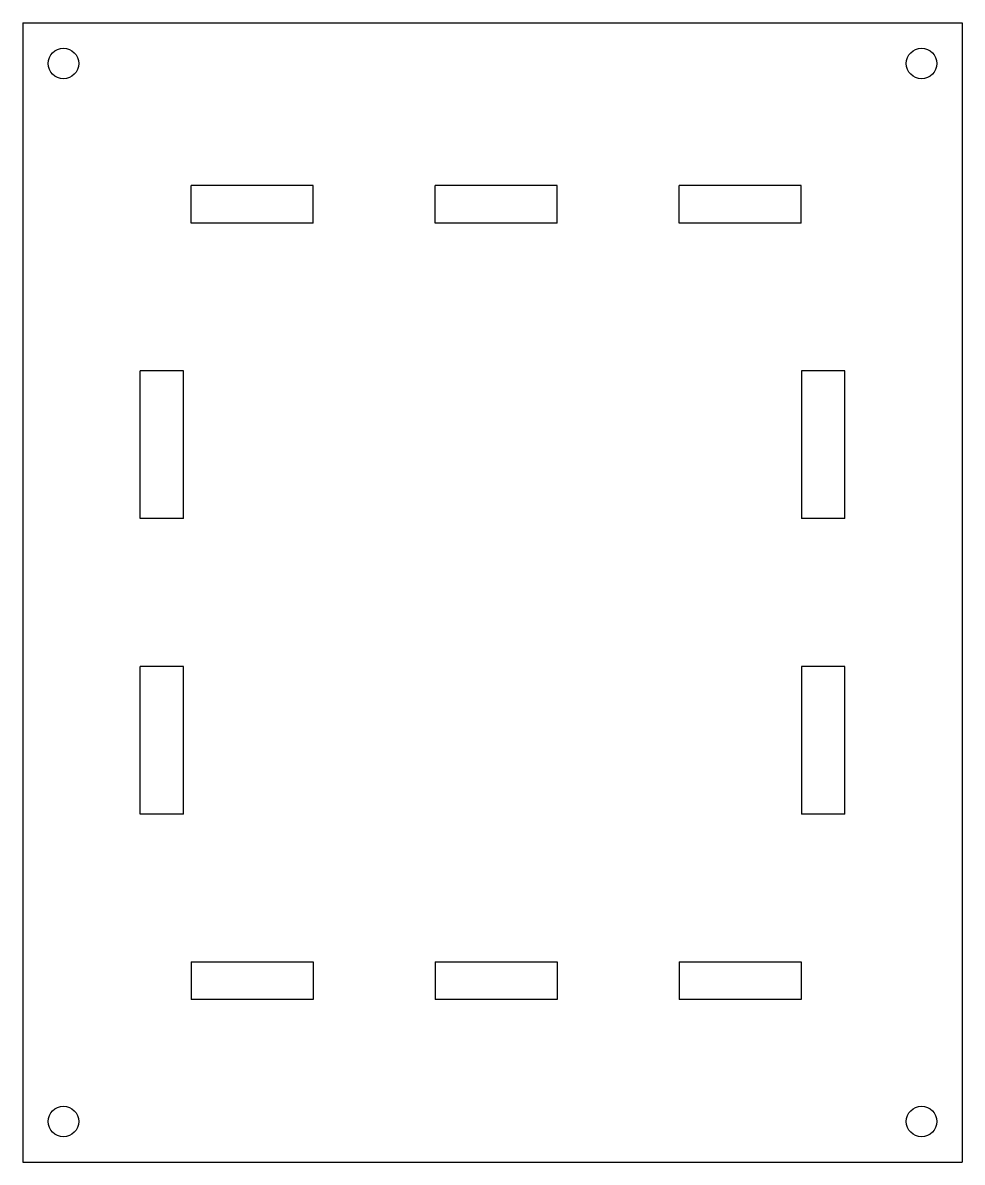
# Model space of a CAD drawing. Extents: x -72 to 20, y -56 to 56.
import ezdxf

# ---------------------------------------------------------------- set-up
doc = ezdxf.new("R2010")
doc.units = 0
doc.layers.add('VISIBLE', color=7, linetype='CONTINUOUS')

msp = doc.modelspace()

# ---------------------------------------------------------------- linework, layer by layer
at = {"layer": 'VISIBLE'}
for p, q in [((-72.2, 56), (20.18, 56)), ((-72.2, 56), (-72.2, -56)), ((20.18, 56), (20.18, -56)), ((-43.65, 40), (-55.65, 40)), ((-55.65, 36.3), (-55.65, 40)), ((-43.65, 36.3), (-43.65, 40)), ((-19.65, 40), (-31.65, 40)), ((-31.65, 36.3), (-31.65, 40)), ((-19.65, 36.3), (-19.65, 40)), ((4.35, 40), (-7.65, 40)), ((-7.65, 36.3), (-7.65, 40)), ((4.35, 36.3), (4.35, 40)), ((-43.65, 36.3), (-55.65, 36.3)), ((-19.65, 36.3), (-31.65, 36.3)), ((4.35, 36.3), (-7.65, 36.3)), ((-60.65, 7.26), (-60.65, 21.78)), ((-56.38, 21.78), (-60.65, 21.78)), ((-56.38, 7.26), (-56.38, 21.78)), ((4.36, 21.78), (4.36, 7.26)), ((8.63, 21.78), (4.36, 21.78)), ((8.63, 7.26), (8.63, 21.78)), ((-56.38, 7.26), (-60.65, 7.26)), ((8.63, 7.26), (4.36, 7.26)), ((-56.38, -7.26), (-60.65, -7.26)), ((-60.65, -21.78), (-60.65, -7.26)), ((-56.38, -21.78), (-56.38, -7.26)), ((4.36, -7.26), (4.36, -21.78)), ((8.63, -7.26), (4.36, -7.26)), ((8.63, -21.78), (8.63, -7.26)), ((-56.38, -21.78), (-60.65, -21.78)), ((8.63, -21.78), (4.36, -21.78)), ((-55.65, -36.3), (-55.65, -40)), ((-55.65, -36.3), (-43.65, -36.3)), ((-43.65, -36.3), (-43.65, -40)), ((-31.65, -36.3), (-31.65, -40)), ((-31.65, -36.3), (-19.65, -36.3)), ((-19.65, -36.3), (-19.65, -40)), ((-7.65, -36.3), (-7.65, -40)), ((-7.65, -36.3), (4.35, -36.3)), ((4.35, -36.3), (4.35, -40)), ((-43.65, -40), (-55.65, -40)), ((-19.65, -40), (-31.65, -40)), ((4.35, -40), (-7.65, -40)), ((-72.2, -56), (20.18, -56))]:
    msp.add_line(p, q, dxfattribs=at)
for centre in [(-68.2, 52), (16.18, 52), (-68.2, -52), (16.18, -52)]:
    msp.add_circle(centre, 1.5, dxfattribs=at)

doc.saveas('drawing.dxf')
